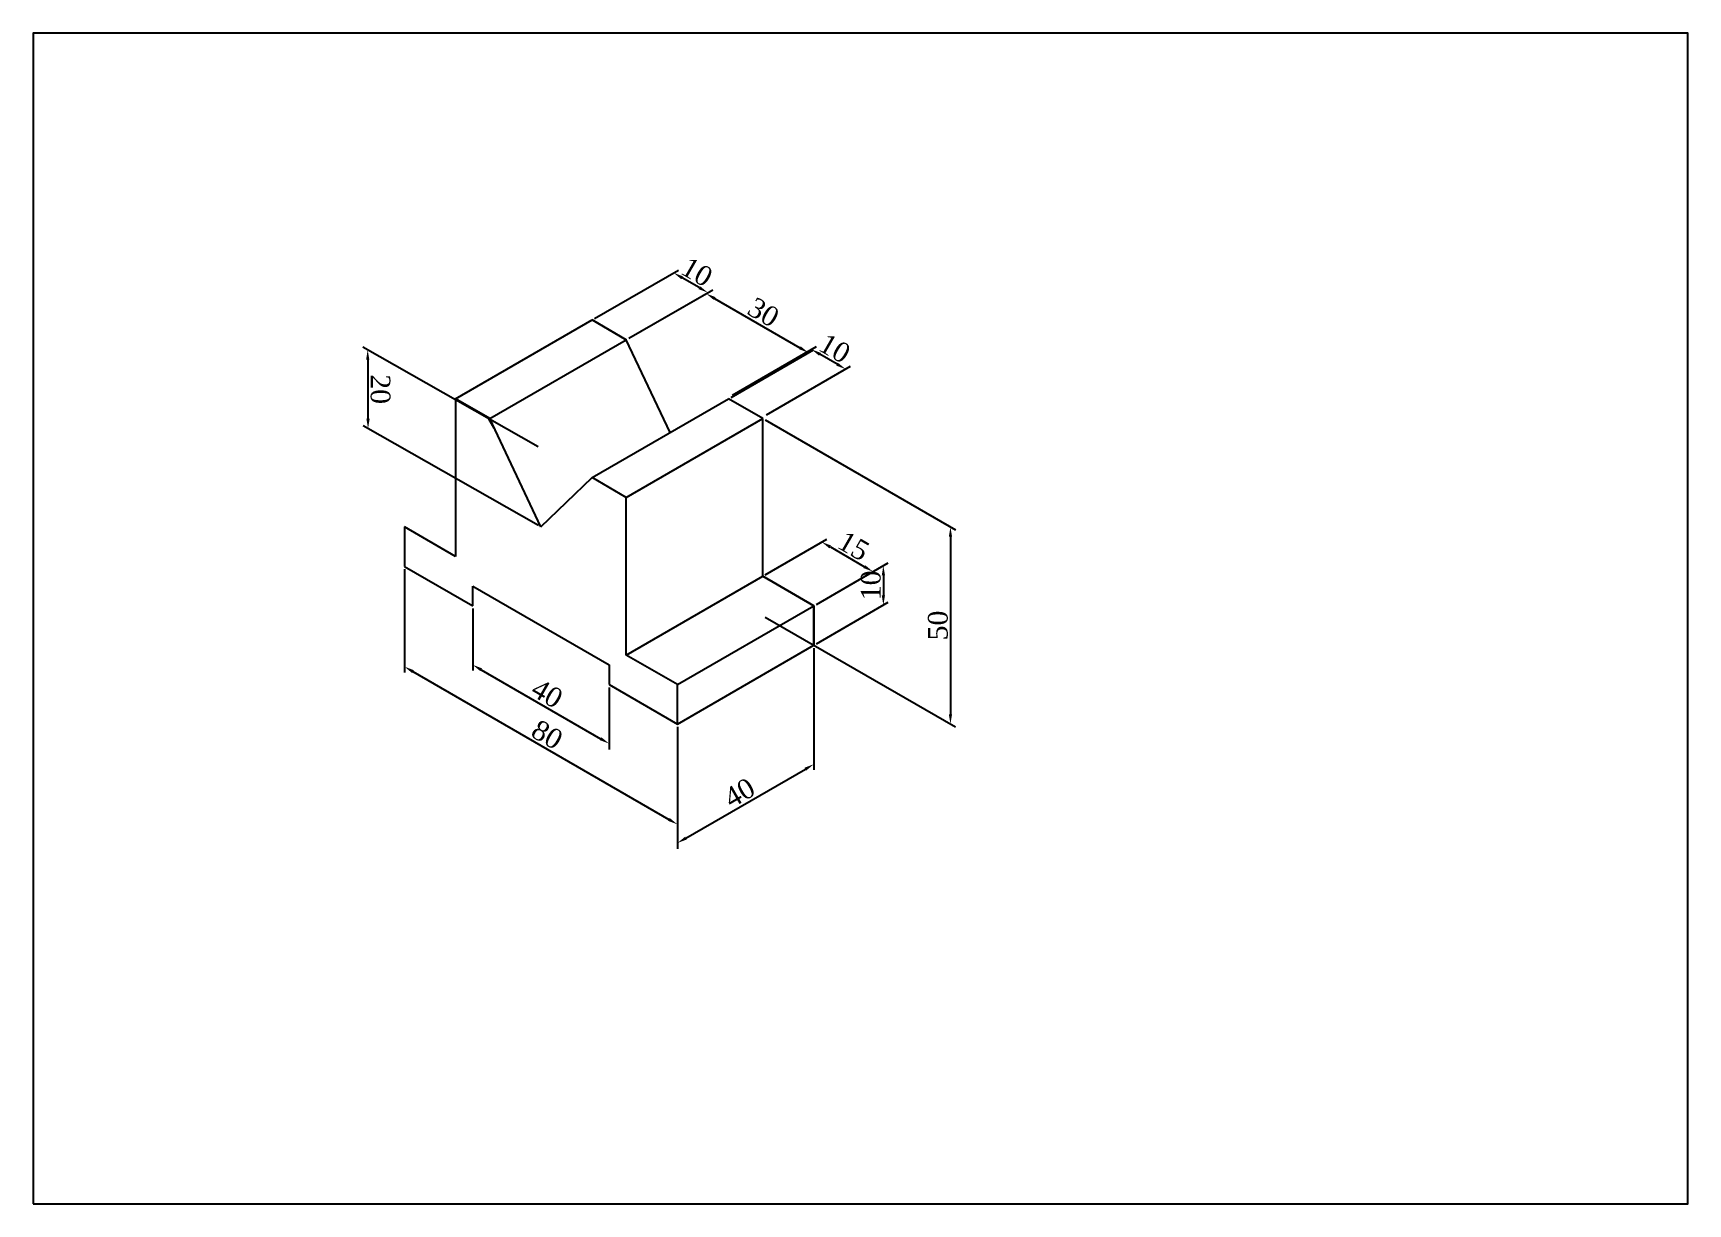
# Model space of a CAD drawing. Header units: millimetres. Extents: x 0 to 420, y 0 to 297.
import ezdxf

# ---------------------------------------------------------------- set-up
doc = ezdxf.new("R2010")
doc.units = ezdxf.units.MM
doc.styles.get("Standard").update_dxf_attribs({"font": 'times.ttf', "height": 5})
doc.dimstyles.new('ISO-25', dxfattribs={"dimtxt": 5, "dimasz": 2.5, "dimexe": 1.25, "dimexo": 0.625, "dimtad": 1, "dimdec": 0, "dimtxsty": 'Standard', "dimcen": 2.5, "dimadec": 0, "dimazin": 0, "dimtfac": 1, "dimtdec": 0, "dimtmove": 0, "dimatfit": 3, "dimfxl": 1, "dimarcsym": 0})

# ---------------------------------------------------------------- blocks, each defined once
blk = doc.blocks.new('*D2')
at = {"color": 0, "lineweight": -2, "transparency": 16777216}
for p, q in [((94.25, 161.01), (94.25, 134.84)), ((96.41, 135.03), (161.36, 97.53)), ((163.53, 121.01), (163.53, 94.84))]:
    blk.add_line(p, q, dxfattribs=at)
at = {"color": 0, "lineweight": -3, "transparency": 16777216}
for points in [[(96.62, 135.39), (96.2, 134.67), (94.25, 136.28)], [(161.57, 97.89), (161.16, 97.17), (163.53, 96.28)]]:
    blk.add_solid(points, dxfattribs=at)
at = {"layer": 'Defpoints', "color": 0, "lineweight": -3, "transparency": 16777216}
for p in [(94.25, 161.73), (163.53, 121.73), (163.53, 96.28)]:
    blk.add_point(p, dxfattribs=at)
at = {"color": 0, "lineweight": -3, "transparency": 16777216, "insert": (130.47, 119.03), "char_height": 5, "attachment_point": 5, "rotation": 330}
blk.add_mtext('80', dxfattribs=at)
blk = doc.blocks.new('*D3')
at = {"color": 0, "lineweight": -2, "transparency": 16777216}
for p, q in [((111.57, 151.01), (111.57, 135.3)), ((113.73, 135.5), (144.04, 118)), ((146.21, 131.01), (146.21, 115.3))]:
    blk.add_line(p, q, dxfattribs=at)
at = {"color": 0, "lineweight": -3, "transparency": 16777216}
for points in [[(113.94, 135.86), (113.52, 135.14), (111.57, 136.75)], [(144.25, 118.36), (143.84, 117.64), (146.21, 116.75)]]:
    blk.add_solid(points, dxfattribs=at)
at = {"layer": 'Defpoints', "color": 0, "lineweight": -3, "transparency": 16777216}
for p in [(111.57, 151.73), (146.21, 131.73), (146.21, 116.75)]:
    blk.add_point(p, dxfattribs=at)
at = {"color": 0, "lineweight": -3, "transparency": 16777216, "insert": (130.47, 129.49), "char_height": 5, "attachment_point": 5, "rotation": 330}
blk.add_mtext('40', dxfattribs=at)
blk = doc.blocks.new('*D4')
at = {"color": 0, "lineweight": -2, "transparency": 16777216}
for p, q in [((198.17, 141.01), (198.17, 110.1)), ((163.53, 121.01), (163.53, 90.1)), ((165.69, 92.79), (196.01, 110.29))]:
    blk.add_line(p, q, dxfattribs=at)
at = {"color": 0, "lineweight": -3, "transparency": 16777216}
for points in [[(195.8, 110.65), (196.21, 109.93), (198.17, 111.54)], [(165.49, 93.15), (165.9, 92.43), (163.53, 91.54)]]:
    blk.add_solid(points, dxfattribs=at)
at = {"layer": 'Defpoints', "color": 0, "lineweight": -3, "transparency": 16777216}
for p in [(198.17, 141.73), (163.53, 121.73), (198.17, 111.54)]:
    blk.add_point(p, dxfattribs=at)
at = {"color": 0, "lineweight": -3, "transparency": 16777216, "insert": (179.27, 104.29), "char_height": 5, "attachment_point": 5, "rotation": 30}
blk.add_mtext('40', dxfattribs=at)
blk = doc.blocks.new('*D5')
at = {"color": 0, "lineweight": -2, "transparency": 16777216}
for p, q in [((185.81, 159.59), (201.43, 168.61)), ((202.35, 166.64), (211.01, 161.64)), ((198.8, 152.09), (214.42, 161.11))]:
    blk.add_line(p, q, dxfattribs=at)
at = {"color": 0, "lineweight": -3, "transparency": 16777216}
for points in [[(202.55, 167), (202.14, 166.28), (200.18, 167.89)], [(211.22, 162), (210.8, 161.28), (213.17, 160.39)]]:
    blk.add_solid(points, dxfattribs=at)
at = {"layer": 'Defpoints', "color": 0, "lineweight": -3, "transparency": 16777216}
for p in [(213.17, 160.39), (185.18, 159.23), (198.17, 151.73)]:
    blk.add_point(p, dxfattribs=at)
at = {"color": 0, "lineweight": -3, "transparency": 16777216, "insert": (208.26, 166.88), "char_height": 5, "attachment_point": 5, "rotation": 330}
blk.add_mtext('15', dxfattribs=at)
blk = doc.blocks.new('*D6')
at = {"color": 0, "lineweight": -2, "transparency": 16777216}
for p, q in [((198.8, 152.09), (217.05, 162.63)), ((215.8, 159.41), (215.8, 154.41)), ((198.8, 142.09), (217.05, 152.63))]:
    blk.add_line(p, q, dxfattribs=at)
at = {"color": 0, "lineweight": -3, "transparency": 16777216}
for points in [[(215.39, 159.41), (216.22, 159.41), (215.8, 161.91)], [(215.39, 154.41), (216.22, 154.41), (215.8, 151.91)]]:
    blk.add_solid(points, dxfattribs=at)
at = {"layer": 'Defpoints', "color": 0, "lineweight": -3, "transparency": 16777216}
for p in [(198.17, 151.73), (215.8, 151.91), (198.17, 141.73)]:
    blk.add_point(p, dxfattribs=at)
at = {"color": 0, "lineweight": -3, "transparency": 16777216, "insert": (212.63, 156.91), "char_height": 5, "attachment_point": 5, "rotation": 90}
blk.add_mtext('10', dxfattribs=at)
blk = doc.blocks.new('*D10')
at = {"color": 0, "lineweight": -2, "transparency": 16777216}
for p, q in [((142.5, 224.59), (163.83, 236.9)), ((151.16, 219.59), (172.49, 231.9)), ((169.07, 232.43), (164.74, 234.93))]:
    blk.add_line(p, q, dxfattribs=at)
at = {"color": 0, "lineweight": -3, "transparency": 16777216}
for points in [[(164.95, 235.29), (164.53, 234.57), (162.58, 236.18)], [(169.28, 232.79), (168.86, 232.07), (171.24, 231.18)]]:
    blk.add_solid(points, dxfattribs=at)
at = {"layer": 'Defpoints', "color": 0, "lineweight": -3, "transparency": 16777216}
for p in [(162.58, 236.18), (141.88, 224.23), (150.54, 219.23)]:
    blk.add_point(p, dxfattribs=at)
at = {"color": 0, "lineweight": -3, "transparency": 16777216, "insert": (168.49, 236.42), "char_height": 5, "attachment_point": 5, "rotation": 330}
blk.add_mtext('10', dxfattribs=at)
blk = doc.blocks.new('*D12')
at = {"color": 0, "lineweight": -2, "transparency": 16777216}
for p, q in [((151.16, 219.59), (172.06, 231.65)), ((172.97, 229.68), (194.62, 217.18)), ((177.14, 204.59), (198.04, 216.65))]:
    blk.add_line(p, q, dxfattribs=at)
at = {"color": 0, "lineweight": -3, "transparency": 16777216}
for points in [[(173.18, 230.04), (172.76, 229.32), (170.81, 230.93)], [(194.83, 217.54), (194.41, 216.82), (196.79, 215.93)]]:
    blk.add_solid(points, dxfattribs=at)
at = {"layer": 'Defpoints', "color": 0, "lineweight": -3, "transparency": 16777216}
for p in [(150.54, 219.23), (196.79, 215.93), (176.52, 204.23)]:
    blk.add_point(p, dxfattribs=at)
at = {"color": 0, "lineweight": -3, "transparency": 16777216, "insert": (185.38, 226.18), "char_height": 5, "attachment_point": 5, "rotation": 330}
blk.add_mtext('30', dxfattribs=at)
blk = doc.blocks.new('*D15')
at = {"color": 0, "lineweight": -2, "transparency": 16777216}
for p, q in [((177.48, 205.18), (198.8, 217.49)), ((204.05, 213.02), (199.72, 215.52)), ((186.14, 200.18), (207.46, 212.49))]:
    blk.add_line(p, q, dxfattribs=at)
at = {"color": 0, "lineweight": -3, "transparency": 16777216}
for points in [[(199.93, 215.88), (199.51, 215.16), (197.55, 216.77)], [(204.26, 213.38), (203.84, 212.66), (206.21, 211.77)]]:
    blk.add_solid(points, dxfattribs=at)
at = {"layer": 'Defpoints', "color": 0, "lineweight": -3, "transparency": 16777216}
for p in [(197.55, 216.77), (176.86, 204.82), (185.52, 199.82)]:
    blk.add_point(p, dxfattribs=at)
at = {"color": 0, "lineweight": -3, "transparency": 16777216, "insert": (203.47, 217.01), "char_height": 5, "attachment_point": 5, "rotation": 330}
blk.add_mtext('10', dxfattribs=at)
blk = doc.blocks.new('*D16')
at = {"color": 0, "lineweight": -2, "transparency": 16777216}
for p, q in [((128.17, 192.03), (83.67, 217.35)), ((84.93, 214.14), (85, 199.19)), ((128.26, 172.09), (83.76, 197.4))]:
    blk.add_line(p, q, dxfattribs=at)
at = {"color": 0, "lineweight": -3, "transparency": 16777216}
for points in [[(85.35, 214.14), (84.52, 214.13), (84.92, 216.64)], [(85.42, 199.19), (84.59, 199.19), (85.02, 196.69)]]:
    blk.add_solid(points, dxfattribs=at)
at = {"layer": 'Defpoints', "color": 0, "lineweight": -3, "transparency": 16777216}
for p in [(85.02, 196.69), (128.79, 191.68), (128.89, 171.73)]:
    blk.add_point(p, dxfattribs=at)
at = {"color": 0, "lineweight": -3, "transparency": 16777216, "insert": (88.14, 206.68), "char_height": 5, "attachment_point": 5, "rotation": 270.2737}
blk.add_mtext('20', dxfattribs=at)
blk = doc.blocks.new('*D17')
at = {"color": 0, "lineweight": -2, "transparency": 16777216}
for p, q in [((185.81, 198.87), (234.08, 171)), ((232.83, 169.22), (232.83, 124.22)), ((185.81, 148.87), (234.08, 121))]:
    blk.add_line(p, q, dxfattribs=at)
at = {"color": 0, "lineweight": -3, "transparency": 16777216}
for points in [[(232.41, 169.22), (233.25, 169.22), (232.83, 171.72)], [(232.41, 124.22), (233.25, 124.22), (232.83, 121.72)]]:
    blk.add_solid(points, dxfattribs=at)
at = {"layer": 'Defpoints', "color": 0, "lineweight": -3, "transparency": 16777216}
for p in [(185.18, 199.23), (185.18, 149.23), (232.83, 121.72)]:
    blk.add_point(p, dxfattribs=at)
at = {"color": 0, "lineweight": -3, "transparency": 16777216, "insert": (229.66, 146.72), "char_height": 5, "attachment_point": 5, "rotation": 90}
blk.add_mtext('50', dxfattribs=at)

msp = doc.modelspace()

# ---------------------------------------------------------------- linework, layer by layer
at = {"lineweight": -3}
for p, q in [((107.24, 204.23), (141.88, 224.23)), ((150.54, 219.23), (141.88, 224.23)), ((141.88, 224.23), (150.54, 219.23)), ((115.9, 199.23), (150.54, 219.23)), ((161.67, 195.66), (150.54, 219.23)), ((115.9, 199.23), (107.24, 204.23)), ((107.24, 204.23), (107.24, 164.23)), ((141.88, 184.23), (176.52, 204.23)), ((185.18, 199.23), (176.52, 204.23)), ((117.04, 196.81), (115.71, 199.12)), ((128.89, 171.73), (115.9, 199.23)), ((150.54, 179.23), (185.18, 199.23)), ((185.18, 159.23), (185.18, 199.23)), ((128.89, 171.73), (141.88, 184.23)), ((150.54, 179.23), (141.88, 184.23)), ((150.54, 139.23), (150.54, 179.23)), ((107.24, 164.23), (94.25, 171.73)), ((94.25, 171.73), (94.25, 161.73)), ((94.25, 161.73), (111.57, 151.73)), ((111.57, 151.73), (111.57, 156.73)), ((111.57, 156.73), (146.21, 136.73)), ((150.54, 139.23), (185.18, 159.23)), ((198.17, 151.73), (185.18, 159.23)), ((185.18, 159.23), (198.17, 151.73)), ((163.53, 131.73), (198.17, 151.73)), ((198.17, 141.73), (198.17, 151.73)), ((198.17, 151.73), (198.17, 141.73)), ((163.53, 131.73), (150.54, 139.23)), ((163.53, 121.73), (198.17, 141.73)), ((146.21, 136.73), (146.21, 131.73)), ((146.21, 131.73), (163.53, 121.73)), ((163.53, 121.73), (163.53, 131.73))]:
    msp.add_line(p, q, dxfattribs=at)
msp.add_lwpolyline([(0, 0), (420, 0), (420, 297), (0, 297)], close=True, dxfattribs=at)
msp.add_lwpolyline([(0, 0), (420, 0), (420, 297), (0, 297)], close=True, dxfattribs=at)

# ---------------------------------------------------------------- dimensions: what is measured, and where the dimension line sits
for p1, p2, distance, picture, middle in [((150.54, 219.23), (141.88, 224.23), -20.7, '*D10', (168.49, 236.42)), ((150.54, 219.23), (176.52, 204.23), 20.27, '*D12', (185.38, 226.18)), ((185.52, 199.82), (176.86, 204.82), -20.7, '*D15', (203.47, 217.01)), ((128.79, 191.68), (128.89, 171.73), -43.75, '*D16', (88.14, 206.68)), ((185.18, 199.23), (185.18, 149.23), 47.65, '*D17', (229.66, 146.72)), ((185.18, 159.23), (198.17, 151.73), 15, '*D5', (208.26, 166.88)), ((94.25, 161.73), (163.53, 121.73), -22.04, '*D2', (130.47, 119.03)), ((198.17, 151.73), (198.17, 141.73), 17.63, '*D6', (212.63, 156.91)), ((111.57, 151.73), (146.21, 131.73), -12.97, '*D3', (130.47, 129.49)), ((163.53, 121.73), (198.17, 141.73), -26.14, '*D4', (179.27, 104.29))]:
    dim = msp.add_aligned_dim(p1=p1, p2=p2, distance=distance, dimstyle='ISO-25', dxfattribs=at)
    dim.commit()
    dim.dimension.update_dxf_attribs({"geometry": picture, "text_midpoint": middle})

doc.saveas('drawing.dxf')
